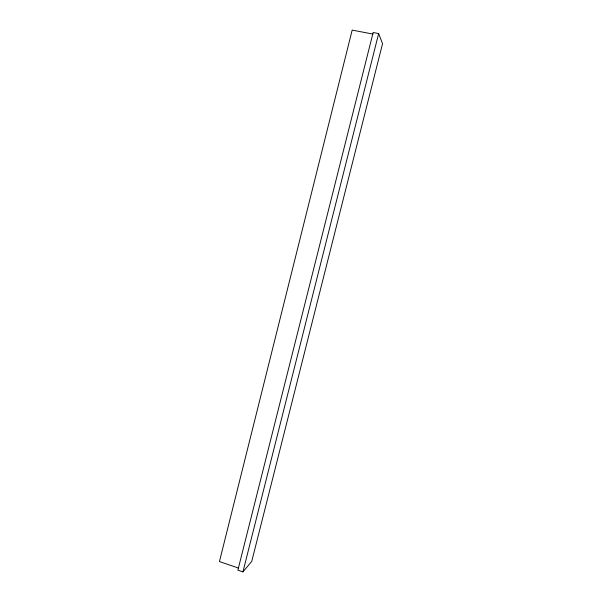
<?xml version="1.0" encoding="UTF-8"?>
<svg xmlns="http://www.w3.org/2000/svg" width="602" height="602" viewBox="0 0 602 602"><rect width="100%" height="100%" fill="white"/><g stroke="black" fill="none" stroke-linecap="round" stroke-linejoin="round"><path stroke-width="0.9" d="M242.937 571.9L378.65 33.569L373.157 32.516L237.873 570.177L242.937 571.9L251.749 561.38L382.556 43.683L378.65 33.569M372.962 34.088L352.178 30.1L219.444 561.568L238.55 568.077"/></g></svg>
